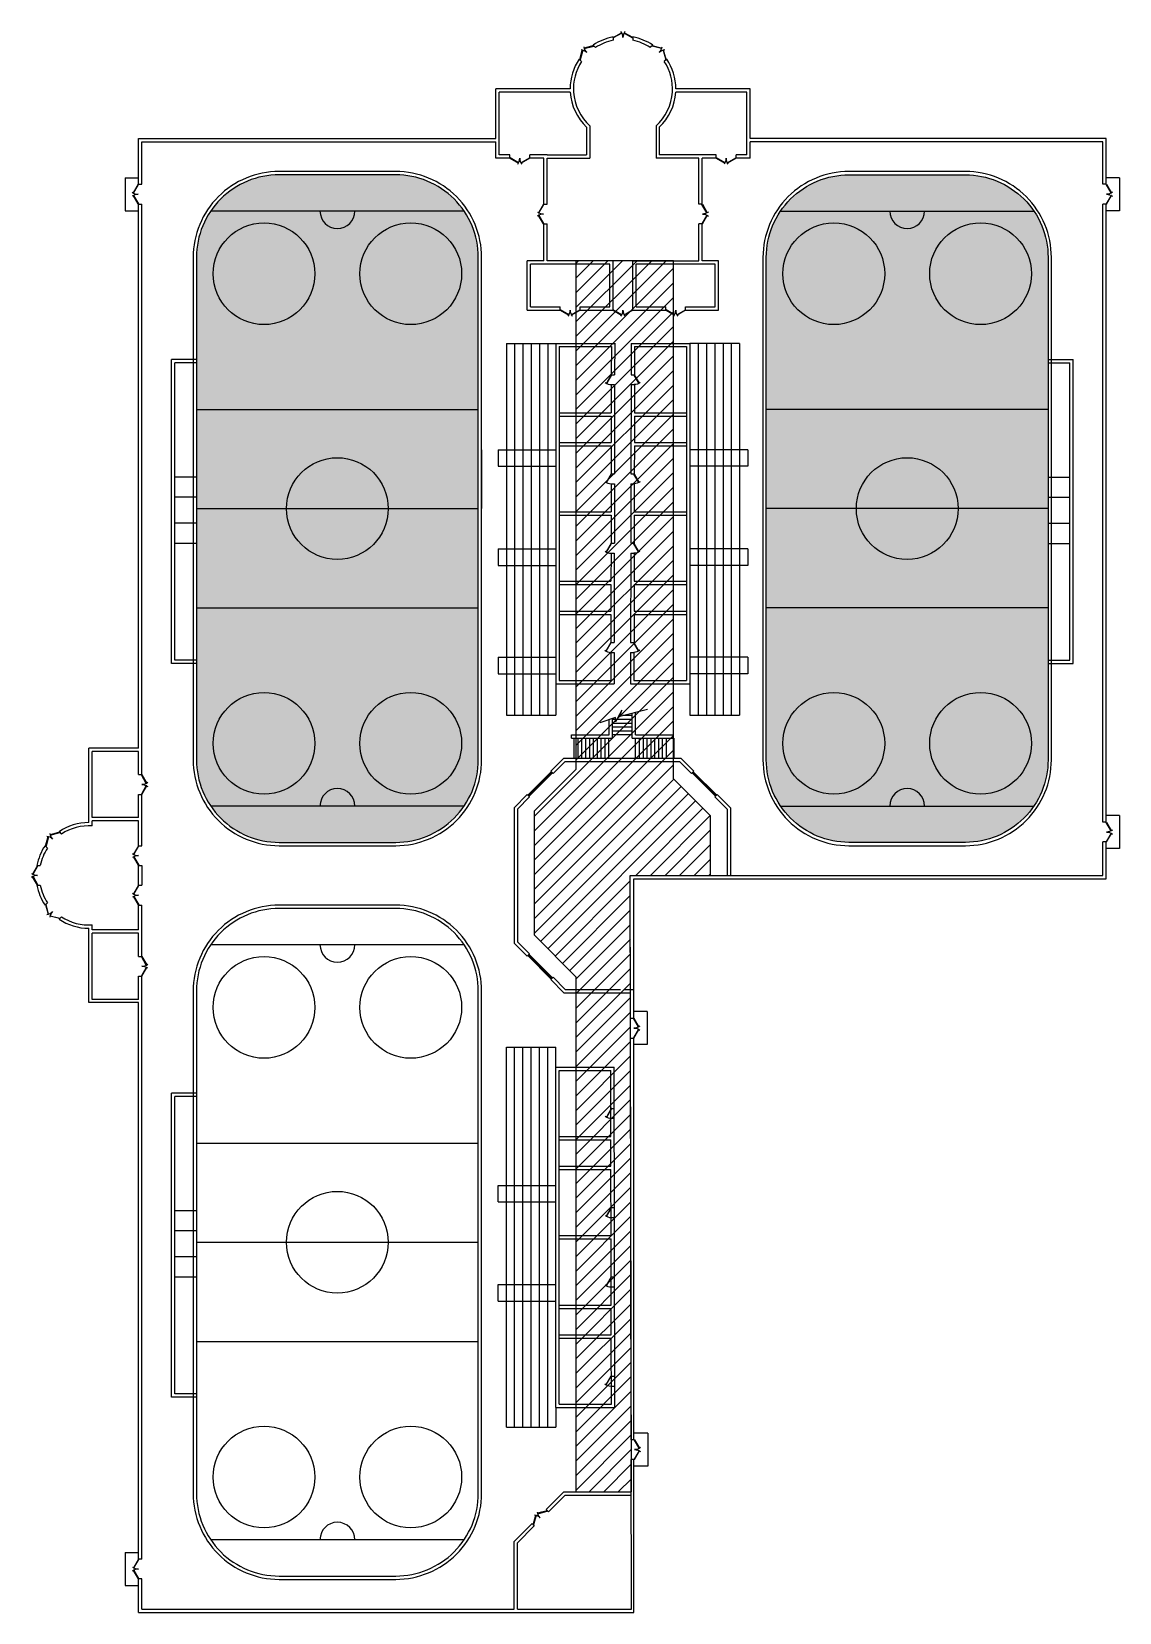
# Model space of a CAD drawing. Header units: inches. Extents: x 74 to 403, y 62 to 541.
import ezdxf

# ---------------------------------------------------------------- set-up
doc = ezdxf.new("R2010")
doc.units = ezdxf.units.IN
doc.header["$MEASUREMENT"] = 0
for name, color, linetype in [('BDG', 5, 'Continuous'), ('Ice_Rink', 4, 'Continuous'), ('Ice_Rink_Hatch', 253, 'Continuous'), ('TITLE', 4, 'Continuous'), ('Upper_Level', 253, 'Continuous')]:
    doc.layers.add(name, color=color, linetype=linetype)

# ---------------------------------------------------------------- blocks, each defined once
blk = doc.blocks.new('Door - Right Hung 36 in.')
blk.add_lwpolyline([(-0.8, -1.3), (0, 0), (-31.2, 18), (-31.9, 16.7)], close=True)
blk.add_arc((0, 0), 36, 142.68987, 180)
blk = doc.blocks.new('Door - Left Hung 36 in.')
blk.add_lwpolyline([(0.8, -1.3), (0, 0), (31.2, 18), (31.9, 16.7)], close=True)
blk.add_arc((0, 0), 36, 0, 37.31013)

msp = doc.modelspace()

# ---------------------------------------------------------------- hatches: boundary and pattern name
at = {"layer": 'Ice_Rink_Hatch'}
h = msp.add_hatch(color=256, dxfattribs=at)
h.paths.add_polyline_path([(204.77, 306.43), (128.08, 306.43, 0.249069), (148.79, 295.43), (184.06, 295.43, 0.249069)])
h.paths.add_polyline_path([(161.17, 306.43), (171.68, 306.43, 1)], flags=17)
h.paths.add_polyline_path([(159.61, 325.38, 1), (128.83, 325.38, 1)], flags=16)
h.paths.add_polyline_path([(204.01, 325.38, 1), (173.24, 325.38, 1)], flags=16)
h.paths.add_polyline_path([(209.06, 366.43), (123.79, 366.43), (123.79, 320.43, 0.1497), (128.08, 306.43), (161.17, 306.43, -1), (171.68, 306.43), (204.77, 306.43, 0.1497), (209.06, 320.43)])
h.paths.add_polyline_path([(204.01, 325.38, -1), (173.24, 325.38, -1)], flags=0)
h.paths.add_polyline_path([(159.61, 325.38, -1), (128.83, 325.38, -1)], flags=0)
h.paths.add_polyline_path([(209.06, 396.43), (181.81, 396.43, -1), (151.04, 396.43), (123.79, 396.43), (123.79, 366.43), (209.06, 366.43)])
h.paths.add_polyline_path([(181.81, 396.43), (151.04, 396.43, 1)], flags=17)
h.paths.add_polyline_path([(151.04, 396.43), (181.81, 396.43, 1)], flags=17)
h.paths.add_polyline_path([(209.06, 426.43), (123.79, 426.43), (123.79, 396.43), (151.04, 396.43, -1), (181.81, 396.43), (209.06, 396.43)])
h.paths.add_polyline_path([(209.06, 472.43, 0.1497), (204.77, 486.43), (171.68, 486.43, -1), (161.17, 486.43), (128.08, 486.43, 0.1497), (123.79, 472.43), (123.79, 426.43), (209.06, 426.43)])
h.paths.add_polyline_path([(128.83, 467.49, -1), (159.61, 467.49, -1)], flags=0)
h.paths.add_polyline_path([(173.24, 467.49, -1), (204.01, 467.49, -1)], flags=16)
h.paths.add_polyline_path([(173.24, 467.49, 1), (204.01, 467.49, 1)], flags=0)
h.paths.add_polyline_path([(159.61, 467.49, 1), (128.83, 467.49, 1)], flags=16)
h.paths.add_polyline_path([(171.68, 486.43), (161.17, 486.43, 1)], flags=17)
h.paths.add_polyline_path([(184.06, 497.43), (148.79, 497.43, 0.249069), (128.08, 486.43), (204.77, 486.43, 0.249069)])
h = msp.add_hatch(color=256, dxfattribs=at)
h.paths.add_polyline_path([(377.18, 306.43), (300.49, 306.43, 0.249069), (321.2, 295.43), (356.46, 295.43, 0.249069)])
h.paths.add_polyline_path([(333.57, 306.43), (344.09, 306.43, 1)], flags=16)
h.paths.add_polyline_path([(376.42, 325.38, 1), (345.65, 325.38, 1)], flags=16)
h.paths.add_polyline_path([(381.46, 366.43), (296.2, 366.43), (296.2, 320.43, 0.1497), (300.49, 306.43), (333.57, 306.43, -1), (344.09, 306.43), (377.18, 306.43, 0.1497), (381.46, 320.43)])
h.paths.add_polyline_path([(332.02, 325.38, -1), (301.24, 325.38, -1)], flags=16)
h.paths.add_polyline_path([(376.42, 325.38, -1), (345.65, 325.38, -1)], flags=0)
h.paths.add_polyline_path([(301.24, 325.38, 1), (332.02, 325.38, 1)], flags=0)
h.paths.add_polyline_path([(381.46, 396.43), (354.22, 396.43, -1), (323.44, 396.43), (296.2, 396.43), (296.2, 366.43), (381.46, 366.43)])
h.paths.add_polyline_path([(354.22, 396.43), (323.44, 396.43, 1)], flags=17)
h.paths.add_polyline_path([(323.44, 396.43), (354.22, 396.43, 1)], flags=17)
h.paths.add_polyline_path([(381.46, 426.43), (296.2, 426.43), (296.2, 396.43), (323.44, 396.43, -1), (354.22, 396.43), (381.46, 396.43)])
h.paths.add_polyline_path([(381.46, 472.43, 0.1497), (377.18, 486.43), (344.09, 486.43, -1), (333.57, 486.43), (300.49, 486.43, 0.1497), (296.2, 472.43), (296.2, 426.43), (381.46, 426.43)])
h.paths.add_polyline_path([(301.24, 467.49, -1), (332.02, 467.49, -1)], flags=0)
h.paths.add_polyline_path([(345.65, 467.49, -1), (376.42, 467.49, -1)], flags=16)
h.paths.add_polyline_path([(345.65, 467.49, 1), (376.42, 467.49, 1)], flags=0)
h.paths.add_polyline_path([(332.02, 467.49, 1), (301.24, 467.49, 1)], flags=16)
h.paths.add_polyline_path([(344.09, 486.43), (333.57, 486.43, 1)], flags=16)
h.paths.add_polyline_path([(356.46, 497.43), (321.2, 497.43, 0.249069), (300.49, 486.43), (377.18, 486.43, 0.249069)])
at = {"layer": 'Upper_Level'}
h = msp.add_hatch(dxfattribs=at)
h.set_pattern_fill('ANSI31', color=256, scale=25, style=0)
h.set_pattern_definition([(45, (-677062.4014, -786661.7546), (-2.209708691, 2.209708691), [])])
h.paths.add_polyline_path([(279.33, 285.43), (279.33, 303.45), (268.1, 314.68), (268.1, 471.43), (238.56, 471.43), (238.56, 317.49), (225.93, 304.86), (225.93, 267.42), (238.56, 254.79), (238.56, 98.93), (255.37, 98.93), (255.03, 285.43)])

# ---------------------------------------------------------------- linework, layer by layer
at = {"layer": 'BDG'}
for p, q in [((243.84, 536.67), (244.56, 535.95)), ((249.83, 539.15), (249.83, 538.13)), ((255.83, 539.15), (255.83, 538.13)), ((261.82, 536.67), (261.1, 535.95)), ((239.59, 532.43), (240.31, 531.7)), ((266.06, 532.43), (265.34, 531.7)), ((214.33, 508.43), (214.33, 523.43)), ((236.83, 523.43), (214.33, 523.43)), ((215.33, 503.43), (215.33, 522.43)), ((236.86, 522.43), (215.33, 522.43)), ((290.33, 522.43), (268.8, 522.43)), ((291.33, 523.43), (268.83, 523.43)), ((290.33, 503.43), (290.33, 522.43)), ((291.33, 508.43), (291.33, 523.43)), ((241.83, 511.81), (241.83, 503.43)), ((242.83, 512.25), (242.83, 502.43)), ((262.83, 512.25), (262.83, 502.43)), ((263.83, 511.81), (263.83, 503.43)), ((106.22, 508.43), (214.33, 508.43)), ((106.22, 494.55), (106.22, 508.43)), ((107.22, 507.43), (214.33, 507.43)), ((107.22, 494.55), (107.22, 507.43)), ((214.33, 502.43), (214.33, 507.43)), ((399.03, 508.43), (291.33, 508.43)), ((398.03, 507.43), (291.33, 507.43)), ((291.33, 502.43), (291.33, 507.43)), ((398.03, 494.55), (398.03, 507.43)), ((399.03, 494.55), (399.03, 508.43)), ((218.61, 502.43), (214.33, 502.43)), ((218.61, 503.43), (215.33, 503.43)), ((218.61, 502.43), (218.61, 503.43)), ((229.89, 503.43), (224.61, 503.43)), ((224.61, 502.43), (224.61, 503.43)), ((228.89, 502.43), (224.61, 502.43)), ((228.89, 488.55), (228.89, 502.43)), ((229.89, 503.43), (241.83, 503.43)), ((229.89, 488.55), (229.89, 502.43)), ((229.89, 502.43), (242.83, 502.43)), ((275.77, 502.43), (262.83, 502.43)), ((275.77, 503.43), (263.83, 503.43)), ((281.05, 503.43), (275.77, 503.43)), ((275.77, 488.55), (275.77, 502.43)), ((276.77, 488.55), (276.77, 502.43)), ((281.05, 502.43), (276.77, 502.43)), ((281.05, 502.43), (281.05, 503.43)), ((290.33, 503.43), (287.05, 503.43)), ((287.05, 502.43), (287.05, 503.43)), ((291.33, 502.43), (287.05, 502.43)), ((102.22, 496.55), (102.22, 486.55)), ((102.22, 496.55), (106.22, 496.55)), ((106.22, 494.55), (107.22, 494.55)), ((399.11, 494.55), (398.03, 494.55)), ((403.03, 496.55), (399.03, 496.55)), ((403.03, 496.55), (403.03, 486.55)), ((106.22, 323.93), (106.22, 488.55)), ((106.22, 488.55), (107.22, 488.55)), ((107.22, 315.93), (107.22, 488.55)), ((228.81, 488.55), (229.89, 488.55)), ((276.85, 488.55), (275.77, 488.55)), ((398.03, 301.55), (398.03, 488.55)), ((399.11, 488.55), (398.03, 488.55)), ((399.03, 301.55), (399.03, 488.55)), ((102.22, 486.55), (106.22, 486.55)), ((403.03, 486.55), (399.03, 486.55)), ((228.81, 482.55), (229.89, 482.55)), ((228.89, 471.43), (228.89, 482.55)), ((229.89, 471.43), (229.89, 482.55)), ((275.77, 471.43), (275.77, 482.55)), ((276.85, 482.55), (275.77, 482.55)), ((276.77, 471.43), (276.77, 482.55)), ((223.89, 456.43), (223.89, 471.43)), ((228.89, 471.43), (223.89, 471.43)), ((248.83, 470.43), (224.89, 470.43)), ((224.89, 457.43), (224.89, 470.43)), ((249.83, 471.43), (229.89, 471.43)), ((248.83, 457.43), (248.83, 470.43)), ((249.83, 456.43), (249.83, 471.43)), ((255.83, 471.43), (275.77, 471.43)), ((255.83, 456.43), (255.83, 471.43)), ((275.77, 470.43), (256.83, 470.43)), ((256.83, 457.43), (256.83, 470.43)), ((280.77, 470.43), (275.77, 470.43)), ((281.77, 471.43), (276.77, 471.43)), ((280.77, 457.43), (280.77, 470.43)), ((281.77, 456.43), (281.77, 471.43)), ((223.89, 456.43), (233.86, 456.43)), ((224.89, 457.43), (233.86, 457.43)), ((233.86, 456.43), (233.86, 457.43)), ((239.86, 456.43), (239.86, 457.43)), ((239.86, 457.43), (248.83, 457.43)), ((239.86, 456.43), (249.83, 456.43)), ((249.83, 456.43), (249.83, 457.43)), ((255.83, 456.43), (255.83, 457.43)), ((255.83, 456.43), (265.8, 456.43)), ((256.83, 457.43), (265.8, 457.43)), ((265.8, 456.43), (265.8, 457.43)), ((271.8, 456.43), (271.8, 457.43)), ((271.8, 457.43), (280.77, 457.43)), ((271.8, 456.43), (281.77, 456.43)), ((232.56, 446.43), (250.33, 446.43)), ((232.56, 446.43), (232.56, 343.43)), ((233.56, 445.43), (249.33, 445.43)), ((233.56, 445.43), (233.56, 344.43)), ((249.33, 445.43), (249.31, 436.93)), ((250.33, 446.44), (250.31, 436.93)), ((255.33, 446.43), (255.31, 436.93)), ((255.33, 446.43), (273.1, 446.43)), ((256.33, 445.43), (256.31, 436.93)), ((256.33, 445.43), (272.1, 445.43)), ((272.1, 445.43), (272.1, 344.43)), ((273.1, 446.43), (273.1, 343.43)), ((249.31, 436.93), (250.31, 436.93)), ((255.31, 436.93), (256.33, 436.93)), ((249.31, 433.93), (249.29, 425.43)), ((249.31, 433.93), (250.31, 433.93)), ((250.31, 433.93), (250.26, 406.93)), ((255.31, 433.93), (255.26, 406.93)), ((255.31, 433.93), (256.31, 433.93)), ((256.31, 433.93), (256.29, 425.43)), ((233.56, 425.43), (249.29, 425.43)), ((233.56, 424.43), (249.29, 424.43)), ((249.29, 424.43), (249.27, 416.43)), ((256.29, 424.43), (256.27, 416.43)), ((256.29, 425.43), (272.1, 425.43)), ((256.29, 424.43), (272.1, 424.43)), ((233.56, 416.43), (249.27, 416.43)), ((256.27, 416.43), (272.1, 416.43)), ((233.56, 415.43), (249.27, 415.43)), ((249.27, 415.43), (249.26, 406.93)), ((256.27, 415.43), (256.26, 406.93)), ((256.27, 415.43), (272.1, 415.43)), ((249.25, 406.93), (250.26, 406.93)), ((255.26, 406.93), (256.27, 406.93)), ((249.25, 403.93), (249.24, 395.43)), ((249.25, 403.93), (250.25, 403.93)), ((250.25, 403.93), (250.22, 385.93)), ((255.25, 403.93), (255.22, 385.93)), ((255.25, 403.93), (256.25, 403.93)), ((256.25, 403.93), (256.24, 395.43)), ((233.56, 395.43), (249.24, 395.43)), ((233.56, 394.43), (249.23, 394.43)), ((249.23, 394.43), (249.22, 385.93)), ((256.23, 394.43), (256.22, 385.93)), ((256.23, 394.43), (272.1, 394.43)), ((256.24, 395.43), (272.1, 395.43)), ((249.21, 382.93), (249.2, 374.43)), ((249.21, 382.93), (250.21, 382.93)), ((249.22, 385.93), (250.22, 385.93)), ((250.21, 382.93), (250.16, 355.93)), ((255.21, 382.93), (255.16, 355.93)), ((255.21, 382.93), (256.22, 382.93)), ((255.22, 385.93), (256.23, 385.93)), ((256.21, 382.93), (256.2, 374.43)), ((233.56, 374.43), (249.2, 374.43)), ((233.56, 373.43), (249.2, 373.43)), ((249.2, 373.43), (249.18, 365.43)), ((256.2, 373.43), (256.18, 365.43)), ((256.2, 374.43), (272.1, 374.43)), ((256.2, 373.43), (272.1, 373.43)), ((233.56, 365.43), (249.18, 365.43)), ((233.56, 364.43), (249.18, 364.43)), ((249.18, 364.43), (249.16, 355.93)), ((256.18, 365.43), (272.1, 365.43)), ((256.18, 364.43), (272.1, 364.43)), ((256.18, 364.43), (256.18, 355.93)), ((249.16, 355.93), (250.16, 355.93)), ((255.16, 355.93), (256.18, 355.93)), ((249.16, 352.93), (249.14, 344.43)), ((249.16, 352.93), (250.16, 352.93)), ((250.16, 352.93), (250.14, 343.43)), ((255.16, 352.93), (255.14, 343.43)), ((255.16, 352.93), (256.16, 352.93)), ((256.16, 352.93), (256.14, 344.43)), ((233.56, 344.43), (249.14, 344.43)), ((256.14, 344.43), (272.1, 344.43)), ((232.56, 343.43), (250.14, 343.43)), ((255.14, 343.43), (273.1, 343.43)), ((248.63, 327.93), (248.63, 332.55)), ((249.63, 326.93), (249.63, 332.9)), ((250.58, 332.6), (249.63, 332.6)), ((255.63, 331.43), (249.63, 331.43)), ((255.63, 330.27), (249.63, 330.27)), ((255.63, 332.6), (250.94, 332.6)), ((251.96, 333.77), (251.56, 333.77)), ((255.63, 333.77), (252.72, 333.77)), ((255.63, 326.93), (255.63, 334.49)), ((256.63, 327.93), (256.63, 334.74)), ((237.26, 327.93), (248.63, 327.93)), ((237.26, 326.93), (237.26, 327.93)), ((237.26, 326.93), (249.63, 326.93)), ((238.09, 320.93), (238.09, 326.93)), ((239.26, 320.93), (239.26, 326.93)), ((240.43, 320.93), (240.43, 326.93)), ((241.59, 320.93), (241.59, 326.93)), ((242.76, 320.93), (242.76, 326.93)), ((243.93, 320.93), (243.93, 326.93)), ((245.09, 320.93), (245.09, 326.93)), ((246.26, 320.93), (246.26, 326.93)), ((247.43, 320.93), (247.43, 326.93)), ((248.59, 320.93), (248.59, 326.93)), ((255.63, 329.1), (249.63, 329.1)), ((255.63, 327.93), (249.63, 327.93)), ((255.63, 326.93), (268, 326.93)), ((256.63, 327.93), (268, 327.93)), ((256.66, 320.93), (256.66, 326.93)), ((257.83, 320.93), (257.83, 326.93)), ((259, 320.93), (259, 326.93)), ((260.16, 320.93), (260.16, 326.93)), ((261.33, 320.93), (261.33, 326.93)), ((262.5, 320.93), (262.5, 326.93)), ((263.66, 320.93), (263.66, 326.93)), ((264.83, 320.93), (264.83, 326.93)), ((266, 320.93), (266, 326.93)), ((268, 326.93), (268, 327.93)), ((268.33, 320.93), (268.33, 326.93)), ((106.22, 323.93), (91.22, 323.93)), ((91.22, 301.43), (91.22, 323.93)), ((106.22, 322.93), (92.22, 322.93)), ((92.22, 302.93), (92.22, 322.93)), ((106.22, 315.93), (106.22, 322.93)), ((234.93, 320.93), (230.96, 316.97)), ((234.93, 320.93), (270.33, 320.93)), ((274.29, 316.97), (270.33, 320.93)), ((106.22, 315.93), (107.22, 315.93)), ((230.96, 316.97), (231.67, 316.26)), ((235.34, 319.93), (231.67, 316.26)), ((235.34, 319.93), (269.91, 319.93)), ((273.59, 316.26), (269.91, 319.93)), ((274.29, 316.97), (273.59, 316.26)), ((106.22, 302.93), (106.22, 309.93)), ((106.22, 309.93), (107.22, 309.93)), ((107.22, 294.43), (107.22, 309.93)), ((223.89, 309.9), (219.93, 305.93)), ((219.93, 305.93), (223.89, 309.9)), ((224.6, 309.19), (220.93, 305.52)), ((220.93, 305.52), (224.6, 309.19)), ((223.89, 309.9), (224.6, 309.19)), ((281.36, 309.9), (280.66, 309.19)), ((284.33, 305.52), (280.66, 309.19)), ((285.33, 305.93), (281.36, 309.9)), ((106.22, 302.93), (92.22, 302.93)), ((106.22, 301.93), (92.22, 301.93)), ((92.22, 300.4), (92.22, 301.93)), ((106.22, 294.43), (106.22, 301.93)), ((219.93, 305.93), (219.93, 264.93)), ((220.93, 305.52), (220.93, 265.35)), ((284.33, 305.52), (284.33, 285.43)), ((285.33, 305.93), (285.33, 285.43)), ((399.11, 301.55), (398.03, 301.55)), ((403.03, 303.55), (399.03, 303.55)), ((403.03, 303.55), (403.03, 293.55)), ((82.23, 298.67), (82.95, 297.95)), ((77.99, 294.43), (78.71, 293.7)), ((106.22, 294.43), (107.22, 294.43)), ((398.03, 285.43), (398.03, 295.55)), ((399.11, 295.55), (398.03, 295.55)), ((399.03, 284.43), (399.03, 295.55)), ((403.03, 293.55), (399.03, 293.55)), ((75.51, 288.43), (76.53, 288.43)), ((106.22, 288.43), (107.22, 288.43)), ((106.22, 282.43), (106.22, 288.43)), ((107.22, 288.43), (107.22, 282.43)), ((75.51, 282.43), (76.53, 282.43)), ((106.22, 282.43), (107.22, 282.43)), ((255.03, 285.43), (398.03, 285.43)), ((255.11, 242.22), (255.03, 285.43)), ((256.14, 284.43), (399.03, 284.43)), ((256.14, 242.22), (256.14, 284.43)), ((77.99, 276.44), (78.71, 277.16)), ((82.23, 272.2), (82.95, 272.92)), ((106.22, 268.93), (106.22, 276.43)), ((106.22, 276.43), (107.22, 276.43)), ((107.22, 260.93), (107.22, 276.43)), ((91.22, 246.93), (91.22, 269.43)), ((92.22, 268.93), (92.22, 270.47)), ((106.22, 268.93), (92.22, 268.93)), ((92.22, 247.93), (92.22, 267.93)), ((106.22, 267.93), (92.22, 267.93)), ((106.22, 260.93), (106.22, 267.93)), ((223.89, 260.97), (219.93, 264.93)), ((224.6, 261.68), (220.93, 265.35)), ((106.22, 260.93), (107.22, 260.93)), ((223.89, 260.97), (224.6, 261.68)), ((106.22, 247.93), (106.22, 254.93)), ((106.22, 254.93), (107.22, 254.93)), ((107.22, 78.55), (107.22, 254.93)), ((230.96, 253.9), (231.67, 254.61)), ((234.93, 249.93), (230.96, 253.9)), ((235.34, 250.93), (231.67, 254.61)), ((234.93, 249.93), (255.1, 249.93)), ((235.34, 250.93), (252.13, 250.93)), ((253.13, 250.93), (256.14, 250.93)), ((106.22, 246.93), (91.22, 246.93)), ((106.22, 247.93), (92.22, 247.93)), ((106.22, 78.55), (106.22, 246.93)), ((260.11, 244.22), (256.11, 244.22)), ((260.11, 244.22), (260.11, 234.22)), ((255.11, 242.22), (256.14, 242.22)), ((255.12, 236.22), (256.14, 236.22)), ((255.35, 114.68), (255.12, 236.22)), ((256.14, 114.68), (256.14, 236.22)), ((260.11, 234.22), (256.11, 234.22)), ((232.56, 124.43), (232.56, 227.43)), ((232.56, 227.43), (250.14, 227.43)), ((233.56, 125.43), (233.56, 226.43)), ((233.56, 226.43), (249.14, 226.43)), ((249.18, 206.43), (249.14, 226.43)), ((250.33, 124.43), (250.14, 227.43)), ((249.31, 214.93), (250.31, 214.93)), ((249.31, 211.93), (250.31, 211.93)), ((233.56, 206.43), (249.18, 206.43)), ((233.56, 205.43), (249.18, 205.43)), ((249.2, 197.43), (249.18, 205.43)), ((233.56, 197.43), (249.2, 197.43)), ((233.56, 196.43), (249.2, 196.43)), ((249.23, 176.43), (249.2, 196.43)), ((249.25, 184.93), (250.26, 184.93)), ((249.25, 181.93), (250.25, 181.93)), ((233.56, 176.43), (249.23, 176.43)), ((233.56, 175.43), (249.24, 175.43)), ((249.27, 155.43), (249.24, 175.43)), ((249.22, 163.93), (250.22, 163.93)), ((249.21, 160.93), (250.21, 160.93)), ((233.56, 155.43), (249.27, 155.43)), ((233.56, 154.43), (249.27, 154.43)), ((249.29, 146.43), (249.27, 154.43)), ((233.56, 146.43), (249.29, 146.43)), ((233.56, 145.43), (249.29, 145.43)), ((249.33, 125.43), (249.29, 145.43)), ((249.16, 133.93), (250.16, 133.93)), ((249.16, 130.93), (250.16, 130.93)), ((232.56, 124.43), (250.33, 124.43)), ((233.56, 125.43), (249.33, 125.43)), ((260.33, 116.68), (256.33, 116.68)), ((260.33, 116.68), (260.33, 106.68)), ((256.36, 114.68), (255.33, 114.68)), ((256.35, 108.68), (255.33, 108.68)), ((255.44, 63.43), (255.36, 108.68)), ((256.14, 62.43), (256.14, 108.68)), ((260.33, 106.68), (256.33, 106.68)), ((234.93, 98.93), (229.55, 93.56)), ((235.34, 97.93), (230.26, 92.85)), ((234.93, 98.93), (255.37, 98.93)), ((235.34, 97.93), (255.38, 97.93)), ((229.55, 93.56), (230.26, 92.85)), ((225.31, 89.31), (219.93, 83.93)), ((226.01, 88.61), (220.93, 83.52)), ((225.31, 89.31), (226.01, 88.61)), ((219.93, 63.43), (219.93, 83.93)), ((220.93, 63.43), (220.93, 83.52)), ((102.22, 80.55), (102.22, 70.55)), ((102.22, 80.55), (106.22, 80.55)), ((107.22, 78.55), (106.22, 78.55)), ((106.22, 62.43), (106.22, 72.55)), ((107.22, 72.55), (106.22, 72.55)), ((107.22, 63.43), (107.22, 72.55)), ((102.22, 70.55), (106.22, 70.55)), ((106.22, 62.43), (256.14, 62.43)), ((107.22, 63.43), (219.93, 63.43)), ((220.93, 63.43), (255.44, 63.43))]:
    msp.add_line(p, q, dxfattribs=at)
msp.add_lwpolyline([(279.33, 285.43), (279.33, 303.45), (268.1, 314.68), (268.1, 471.43), (238.56, 471.43), (238.56, 317.49), (225.93, 304.86), (225.93, 267.42), (238.56, 254.79), (238.56, 98.93), (255.37, 98.93), (255.03, 285.43)], close=True, dxfattribs=at)
for centre, radius, start, end in [((252.83, 523.43), 16, 100.8069, 124.1931), ((252.83, 523.43), 16, 100.8069, 124.1931), ((252.83, 523.43), 15, 101.537, 123.463), ((252.83, 523.43), 15, 101.537, 123.463), ((252.83, 523.43), 16, 55.8069, 79.1931), ((252.83, 523.43), 16, 55.8069, 79.1931), ((252.83, 523.43), 15, 56.537, 78.463), ((252.83, 523.43), 15, 56.537, 78.463), ((252.83, 523.43), 16, 145.8069, 180), ((252.83, 523.43), 15, 146.537, 183.8226), ((252.83, 523.43), 15, 356.1774, 33.463), ((252.83, 523.43), 16, 0, 34.1931), ((252.83, 523.43), 16, 183.5833, 226.5675), ((252.83, 523.43), 15, 183.8226, 228.1897), ((252.83, 523.43), 15, 311.8103, 356.1774), ((252.83, 523.43), 16, 313.4325, 356.4167), ((91.22, 285.43), 16, 90, 124.1931), ((91.22, 285.43), 15, 86.1774, 123.463), ((91.22, 285.43), 16, 145.8069, 169.1931), ((91.22, 285.43), 15, 146.537, 168.463), ((91.22, 285.43), 16, 190.8069, 214.1931), ((91.22, 285.43), 15, 191.537, 213.463), ((91.22, 285.43), 15, 236.537, 273.8226), ((91.22, 285.43), 16, 235.8069, 270)]:
    msp.add_arc(centre, radius, start, end, dxfattribs=at)
at = {"layer": 'Ice_Rink'}
for p, q in [((204.77, 486.43), (128.08, 486.43)), ((300.49, 486.43), (377.18, 486.43)), ((217.56, 446.43), (217.56, 333.93)), ((217.56, 446.43), (232.56, 446.43)), ((220.06, 446.43), (220.06, 333.93)), ((222.56, 446.43), (222.56, 333.93)), ((225.06, 446.43), (225.06, 333.93)), ((227.56, 446.43), (227.56, 333.93)), ((230.06, 446.43), (230.06, 333.93)), ((288.1, 446.43), (273.1, 446.43)), ((275.6, 446.43), (275.6, 333.93)), ((278.1, 446.43), (278.1, 333.93)), ((280.6, 446.43), (280.6, 333.93)), ((283.1, 446.43), (283.1, 333.93)), ((285.6, 446.43), (285.6, 333.93)), ((288.1, 446.43), (288.1, 333.93)), ((123.79, 441.55), (116.22, 441.55)), ((116.22, 349.55), (116.22, 441.55)), ((117.22, 350.55), (117.22, 440.55)), ((123.79, 440.55), (117.22, 440.55)), ((381.46, 441.55), (389.03, 441.55)), ((381.46, 440.55), (388.03, 440.55)), ((388.03, 350.55), (388.03, 440.55)), ((389.03, 349.55), (389.03, 441.55)), ((123.79, 426.43), (209.06, 426.43)), ((381.46, 426.43), (296.2, 426.43)), ((210.06, 414.22), (210.06, 396.43)), ((215.06, 414.22), (232.56, 414.22)), ((215.06, 414.22), (215.06, 409.22)), ((290.6, 414.22), (273.1, 414.22)), ((290.6, 414.22), (290.6, 409.22)), ((215.06, 409.22), (232.56, 409.22)), ((290.6, 409.22), (273.1, 409.22)), ((123.79, 405.97), (117.22, 405.97)), ((381.46, 405.97), (388.03, 405.97)), ((123.79, 399.89), (117.22, 399.89)), ((381.46, 399.89), (388.03, 399.89)), ((123.79, 396.43), (209.06, 396.43)), ((381.46, 396.43), (296.2, 396.43)), ((123.79, 391.98), (117.22, 391.98)), ((381.46, 391.98), (388.03, 391.98)), ((123.79, 385.84), (117.22, 385.84)), ((215.06, 384.22), (232.56, 384.22)), ((215.06, 384.22), (215.06, 379.22)), ((290.6, 384.22), (273.1, 384.22)), ((290.6, 384.22), (290.6, 379.22)), ((381.46, 385.84), (388.03, 385.84)), ((215.06, 379.22), (232.56, 379.22)), ((290.6, 379.22), (273.1, 379.22)), ((123.79, 366.43), (209.06, 366.43)), ((381.46, 366.43), (296.2, 366.43)), ((123.79, 349.55), (116.22, 349.55)), ((123.79, 350.55), (117.22, 350.55)), ((215.06, 351.43), (232.56, 351.43)), ((215.06, 351.43), (215.06, 346.43)), ((290.6, 351.43), (273.1, 351.43)), ((290.6, 351.43), (290.6, 346.43)), ((381.46, 350.55), (388.03, 350.55)), ((381.46, 349.55), (389.03, 349.55)), ((215.06, 346.43), (232.56, 346.43)), ((290.6, 346.43), (273.1, 346.43)), ((217.56, 333.93), (232.56, 333.93)), ((204.77, 306.43), (128.08, 306.43)), ((300.49, 306.43), (377.18, 306.43)), ((204.77, 264.43), (128.08, 264.43)), ((217.56, 118.43), (217.56, 233.43)), ((220.06, 118.43), (220.06, 233.43)), ((222.56, 118.43), (222.56, 233.43)), ((225.06, 118.43), (225.06, 233.43)), ((227.56, 118.43), (227.56, 233.43)), ((230.06, 118.43), (230.06, 233.43)), ((123.79, 219.55), (116.22, 219.55)), ((116.22, 127.55), (116.22, 219.55)), ((117.22, 128.55), (117.22, 218.55)), ((123.79, 218.55), (117.22, 218.55)), ((123.79, 204.43), (209.06, 204.43)), ((215.06, 191.64), (232.56, 191.64)), ((215.06, 186.64), (215.06, 191.64)), ((215.06, 186.64), (232.56, 186.64)), ((123.79, 183.97), (117.22, 183.97)), ((123.79, 177.89), (117.22, 177.89)), ((123.79, 174.43), (209.06, 174.43)), ((123.79, 169.98), (117.22, 169.98)), ((123.79, 163.84), (117.22, 163.84)), ((215.06, 161.64), (232.56, 161.64)), ((215.06, 156.64), (215.06, 161.64)), ((215.06, 156.64), (232.56, 156.64)), ((123.79, 144.43), (209.06, 144.43)), ((123.79, 127.55), (116.22, 127.55)), ((123.79, 128.55), (117.22, 128.55)), ((217.56, 118.43), (232.56, 118.43)), ((204.77, 84.43), (128.08, 84.43))]:
    msp.add_line(p, q, dxfattribs=at)
for points in [[(210.06, 472.43, 0.414214), (184.06, 498.43), (148.79, 498.43, 0.414214), (122.79, 472.43), (122.79, 320.43, 0.414214), (148.79, 294.43), (184.06, 294.43, 0.414214), (210.06, 320.43)], [(382.46, 472.43, 0.414214), (356.46, 498.43), (321.2, 498.43, 0.414214), (295.2, 472.43), (295.2, 320.43, 0.414214), (321.2, 294.43), (356.46, 294.43, 0.414214), (382.46, 320.43)], [(184.06, 295.43, 0.414214), (209.06, 320.43), (209.06, 472.43, 0.414214), (184.06, 497.43), (148.79, 497.43, 0.414214), (123.79, 472.43), (123.79, 320.43, 0.414214), (148.79, 295.43)], [(321.2, 295.43, -0.414214), (296.2, 320.43), (296.2, 472.43, -0.414214), (321.2, 497.43), (356.46, 497.43, -0.414214), (381.46, 472.43), (381.46, 320.43, -0.414214), (356.46, 295.43)], [(210.06, 250.43, 0.414214), (184.06, 276.43), (148.79, 276.43, 0.414214), (122.79, 250.43), (122.79, 98.43, 0.414214), (148.79, 72.43), (184.06, 72.43, 0.414214), (210.06, 98.43)], [(184.06, 73.43, 0.414214), (209.06, 98.43), (209.06, 250.43, 0.414214), (184.06, 275.43), (148.79, 275.43, 0.414214), (123.79, 250.43), (123.79, 98.43, 0.414214), (148.79, 73.43)]]:
    msp.add_lwpolyline(points, format="xyb", close=True, dxfattribs=at)
msp.add_lwpolyline([(260.23, 335.64), (251.89, 333.56), (252.44, 335.42), (250.58, 331.92), (250.58, 333.23), (245.86, 331.59)], dxfattribs=at)
for centre in [(144.22, 467.49), (188.63, 467.49), (316.63, 467.49), (361.03, 467.49), (166.42, 396.43), (338.83, 396.43), (144.22, 325.38), (188.63, 325.38), (316.63, 325.38), (361.03, 325.38), (144.22, 245.49), (188.63, 245.49), (166.42, 174.43), (166.42, 174.43), (144.22, 103.38), (188.63, 103.38)]:
    msp.add_circle(centre, 15.39, dxfattribs=at)
for centre, start, end in [((166.42, 486.43), 180, 0), ((338.83, 486.43), 180, 0), ((166.42, 306.43), 0, 180), ((338.83, 306.43), 0, 180), ((166.42, 264.43), 180, 0), ((166.42, 84.43), 0, 180)]:
    msp.add_arc(centre, 5.26, start, end, dxfattribs=at)
at = {"layer": 'TITLE'}
for p, q in [((232.56, 343.43), (232.56, 333.93)), ((273.1, 343.43), (273.1, 333.93)), ((273.1, 333.93), (288.1, 333.93)), ((224.07, 309.72), (231.14, 316.79)), ((224.24, 309.54), (231.32, 316.62)), ((224.42, 309.37), (231.49, 316.44)), ((280.83, 309.37), (273.76, 316.44)), ((281.01, 309.54), (273.94, 316.62)), ((281.19, 309.72), (274.12, 316.79)), ((224.07, 261.15), (231.14, 254.08)), ((224.24, 261.32), (231.32, 254.25)), ((224.42, 261.5), (231.49, 254.43)), ((217.56, 233.43), (232.56, 233.43)), ((232.56, 227.43), (232.56, 233.43)), ((232.56, 124.43), (232.56, 118.43))]:
    msp.add_line(p, q, dxfattribs=at)

# ---------------------------------------------------------------- block references
at = {"layer": 'BDG', "xscale": 0.08333333333656709, "yscale": 0.08333333333656709, "zscale": 0.08333333333656709}
for name, p in [('Door - Left Hung 36 in.', (249.83, 538.93)), ('Door - Right Hung 36 in.', (255.83, 538.93))]:
    msp.add_blockref(name, p, dxfattribs=at)
at = {"layer": 'BDG'}
for name, p, xscale, yscale, zscale, rotation in [('Door - Right Hung 36 in.', (243.99, 536.52), 0.08333333333656709, 0.08333333333656709, 0.08333333333656709, 44.99999999777654), ('Door - Left Hung 36 in.', (261.67, 536.52), 0.08333333333656709, 0.08333333333656709, 0.08333333333656709, 314.9999999977765), ('Door - Left Hung 36 in.', (239.75, 532.27), 0.08333333333656709, 0.08333333333656709, 0.08333333333656709, 44.99999999777654), ('Door - Right Hung 36 in.', (265.91, 532.27), 0.08333333333656709, 0.08333333333656709, 0.08333333333656709, 314.9999999977765), ('Door - Right Hung 36 in.', (218.61, 502.43), 0.08333333333656709, 0.08333333333656709, 0.08333333333656709, 179.9999999977766), ('Door - Left Hung 36 in.', (224.61, 502.43), 0.08333333333656709, 0.08333333333656709, 0.08333333333656709, 179.9999999977766), ('Door - Left Hung 36 in.', (281.05, 502.43), -0.08333333333656709, 0.08333333333656709, 0.08333333333656709, 180), ('Door - Right Hung 36 in.', (287.05, 502.43), -0.08333333333656709, 0.08333333333656709, 0.08333333333656709, 180), ('Door - Right Hung 36 in.', (106.14, 494.55), 0.08333333333656709, 0.08333333333656709, 0.08333333333656709, 89.99999999777658), ('Door - Right Hung 36 in.', (399.11, 494.55), -0.08333333333656709, 0.08333333333656709, 0.08333333333656709, 270.0000000022234), ('Door - Left Hung 36 in.', (106.14, 488.55), 0.08333333333656709, 0.08333333333656709, 0.08333333333656709, 89.99999999777658), ('Door - Right Hung 36 in.', (228.81, 488.55), 0.08333333333656709, 0.08333333333656709, 0.08333333333656709, 89.99999999777654), ('Door - Right Hung 36 in.', (276.85, 488.55), -0.08333333333656709, 0.08333333333656709, 0.08333333333656709, 270.0000000022234), ('Door - Left Hung 36 in.', (399.11, 488.55), -0.08333333333656709, 0.08333333333656709, 0.08333333333656709, 270.0000000022234), ('Door - Left Hung 36 in.', (228.81, 482.55), 0.08333333333656709, 0.08333333333656709, 0.08333333333656709, 89.99999999777654), ('Door - Left Hung 36 in.', (276.85, 482.55), -0.08333333333656709, 0.08333333333656709, 0.08333333333656709, 270.0000000022234), ('Door - Right Hung 36 in.', (233.86, 456.43), 0.08333333333656709, 0.08333333333656709, 0.08333333333656709, 179.9999999977766), ('Door - Left Hung 36 in.', (239.86, 456.43), 0.08333333333656709, 0.08333333333656709, 0.08333333333656709, 179.9999999977766), ('Door - Right Hung 36 in.', (249.83, 456.43), 0.08333333333656709, 0.08333333333656709, 0.08333333333656709, 179.9999999977766), ('Door - Left Hung 36 in.', (255.83, 456.43), 0.08333333333656709, 0.08333333333656709, 0.08333333333656709, 179.9999999977766), ('Door - Right Hung 36 in.', (265.8, 456.43), 0.08333333333656709, 0.08333333333656709, 0.08333333333656709, 179.9999999977766), ('Door - Left Hung 36 in.', (271.8, 456.43), 0.08333333333656709, 0.08333333333656709, 0.08333333333656709, 179.9999999977766), ('Door - Right Hung 36 in.', (249.31, 436.93), 0.08333333333656709, 0.08333333333656709, 0.08333333333656709, 89.99999999777658), ('Door - Right Hung 36 in.', (256.24, 436.93), -0.08333333333656709, 0.08333333333656709, 0.08333333333656709, 270.0000000022234), ('Door - Right Hung 36 in.', (249.25, 406.93), 0.08333333333656709, 0.08333333333656709, 0.08333333333656709, 89.99999999777658), ('Door - Right Hung 36 in.', (256.19, 406.93), -0.08333333333656709, 0.08333333333656709, 0.08333333333656709, 270.0000000022234), ('Door - Right Hung 36 in.', (249.22, 385.93), 0.08333333333656709, 0.08333333333656709, 0.08333333333656709, 89.99999999777658), ('Door - Right Hung 36 in.', (256.15, 385.93), -0.08333333333656709, 0.08333333333656709, 0.08333333333656709, 270.0000000022234), ('Door - Right Hung 36 in.', (249.16, 355.93), 0.08333333333656709, 0.08333333333656709, 0.08333333333656709, 89.99999999777658), ('Door - Right Hung 36 in.', (256.09, 355.93), -0.08333333333656709, 0.08333333333656709, 0.08333333333656709, 270.0000000022234), ('Door - Right Hung 36 in.', (107.22, 315.93), -0.08333333333656709, 0.08333333333656709, 0.08333333333656709, 270.0000000022234), ('Door - Left Hung 36 in.', (107.22, 309.93), -0.08333333333656709, 0.08333333333656709, 0.08333333333656709, 270.0000000022234), ('Door - Right Hung 36 in.', (399.11, 301.55), -0.08333333333656709, 0.08333333333656709, 0.08333333333656709, 270.0000000022234), ('Door - Left Hung 36 in.', (78.14, 294.27), 0.0833333333365671, 0.0833333333365671, 0.0833333333365671, 44.99999999777648), ('Door - Right Hung 36 in.', (82.39, 298.52), 0.0833333333365671, 0.0833333333365671, 0.0833333333365671, 44.99999999777648), ('Door - Left Hung 36 in.', (399.11, 295.55), -0.08333333333656709, 0.08333333333656709, 0.08333333333656709, 270.0000000022234), ('Door - Right Hung 36 in.', (106.22, 294.43), 0.08333333333656709, 0.08333333333656709, 0.08333333333656709, 89.99999999777654), ('Door - Right Hung 36 in.', (75.72, 288.43), 0.08333333333656709, 0.08333333333656709, 0.08333333333656709, 89.99999999777654), ('Door - Left Hung 36 in.', (106.22, 288.43), 0.08333333333656709, 0.08333333333656709, 0.08333333333656709, 89.99999999777654), ('Door - Left Hung 36 in.', (75.72, 282.43), 0.08333333333656709, 0.08333333333656709, 0.08333333333656709, 89.99999999777654), ('Door - Right Hung 36 in.', (106.22, 282.43), 0.08333333333656709, 0.08333333333656709, 0.08333333333656709, 89.99999999777654), ('Door - Left Hung 36 in.', (106.22, 276.43), 0.08333333333656709, 0.08333333333656709, 0.08333333333656709, 89.99999999777654), ('Door - Right Hung 36 in.', (78.14, 276.6), 0.0833333333365671, 0.0833333333365671, 0.0833333333365671, 134.9999999977766), ('Door - Left Hung 36 in.', (82.39, 272.35), 0.0833333333365671, 0.0833333333365671, 0.0833333333365671, 134.9999999977766), ('Door - Left Hung 36 in.', (107.22, 260.93), 0.08333333333656709, 0.08333333333656709, 0.08333333333656709, 269.9999999977766), ('Door - Right Hung 36 in.', (107.22, 254.93), 0.08333333333656709, 0.08333333333656709, 0.08333333333656709, 269.9999999977766), ('Door - Right Hung 36 in.', (256.14, 242.22), -0.08333333333656709, 0.08333333333656709, 0.08333333333656709, 269.9999999888832), ('Door - Left Hung 36 in.', (256.14, 236.22), -0.08333333333656709, 0.08333333333656709, 0.08333333333656709, 269.9999999888832), ('Door - Right Hung 36 in.', (249.31, 214.93), 0.08333333333656709, 0.08333333333656709, 0.08333333333656709, 89.99999999777658), ('Door - Right Hung 36 in.', (249.25, 184.93), 0.08333333333656709, 0.08333333333656709, 0.08333333333656709, 89.99999999777658), ('Door - Right Hung 36 in.', (249.22, 163.93), 0.08333333333656709, 0.08333333333656709, 0.08333333333656709, 89.99999999777658), ('Door - Right Hung 36 in.', (249.16, 133.93), 0.08333333333656709, 0.08333333333656709, 0.08333333333656709, 89.99999999777658), ('Door - Right Hung 36 in.', (256.35, 114.68), -0.08333333333656709, 0.08333333333656709, 0.08333333333656709, 269.9999999888832), ('Door - Left Hung 36 in.', (256.35, 108.68), -0.08333333333656709, 0.08333333333656709, 0.08333333333656709, 269.9999999888832), ('Door - Right Hung 36 in.', (225.66, 88.96), -0.08333333333656709, 0.08333333333656709, 0.08333333333656709, 45.00000000222349), ('Door - Left Hung 36 in.', (229.9, 93.2), -0.08333333333656709, 0.08333333333656709, 0.08333333333656709, 45.00000000222349), ('Door - Right Hung 36 in.', (106.22, 78.55), 0.08333333333656709, 0.08333333333656709, 0.08333333333656709, 89.99999999555325), ('Door - Left Hung 36 in.', (106.22, 72.55), 0.08333333333656709, 0.08333333333656709, 0.08333333333656709, 89.99999999555325)]:
    msp.add_blockref(name, p, dxfattribs=dict(at, xscale=xscale, yscale=yscale, zscale=zscale, rotation=rotation))

doc.saveas('drawing.dxf')
